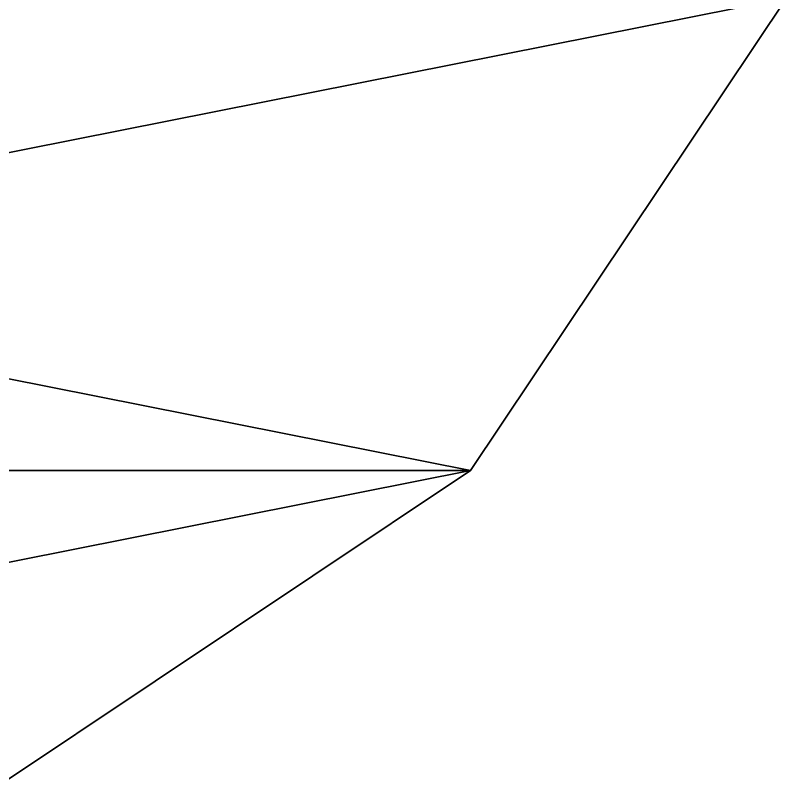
# Model space of a CAD drawing. Header units: inches. Extents: x -100 to 147, y -181 to 228.
# Drawn here: x 54.74 to 96.37, y 76.86 to 118.52 of the extents above; entities that cross this region are included whole.
import ezdxf

# ---------------------------------------------------------------- set-up
doc = ezdxf.new("R2010")
doc.units = ezdxf.units.IN
doc.header["$LTSCALE"] = 41.718519
doc.header["$MEASUREMENT"] = 0
for name, color, linetype in [('210', 7, 'CONTINUOUS'), ('211', 7, 'CONTINUOUS'), ('213', 7, 'CONTINUOUS')]:
    doc.layers.add(name, color=color, linetype=linetype)

msp = doc.modelspace()

# ---------------------------------------------------------------- linework, layer by layer
at = {"layer": '210', "color": 9, "linetype": 'Continuous', "true_color": 0xb1bdc9}
for points in [[(-32.055, 93.929, -51.181), (96.367, 119.471, -51.181), (-49.123, 119.471, -51.181), (-32.055, 93.929, -51.181)], [(79.299, 93.929, -51.181), (96.367, 119.471, -51.181), (-32.055, 93.929, -51.181), (79.299, 93.929, -51.181)], [(-6.514, 76.862, -51.181), (79.299, 93.929, -51.181), (-32.055, 93.929, -51.181), (-6.514, 76.862, -51.181)], [(53.758, 76.862, -51.181), (79.299, 93.929, -51.181), (-6.514, 76.862, -51.181), (53.758, 76.862, -51.181)]]:
    msp.add_3dface(points, dxfattribs=at)
at = {"layer": '211', "color": 9, "linetype": 'Continuous', "true_color": 0xb1bdc9}
for points in [[(-32.055, 93.929, -51.575), (-49.123, 119.471, -51.575), (79.299, 93.929, -51.575), (-32.055, 93.929, -51.575)], [(79.299, 93.929, -51.575), (-49.123, 119.471, -51.575), (96.367, 119.471, -51.575), (79.299, 93.929, -51.575)], [(53.758, 76.862, -51.575), (-32.055, 93.929, -51.575), (79.299, 93.929, -51.575), (53.758, 76.862, -51.575)]]:
    msp.add_3dface(points, dxfattribs=at)
at = {"layer": '213', "color": 9, "linetype": 'Continuous', "true_color": 0xb1bdc9}
for points in [[(96.367, 119.471, -51.181), (79.299, 93.929, -51.181), (96.367, 119.471, -51.575), (96.367, 119.471, -51.181)], [(79.299, 93.929, -51.181), (79.299, 93.929, -51.575), (96.367, 119.471, -51.575), (79.299, 93.929, -51.181)], [(79.299, 93.929, -51.181), (53.758, 76.862, -51.181), (79.299, 93.929, -51.575), (79.299, 93.929, -51.181)], [(53.758, 76.862, -51.181), (53.758, 76.862, -51.575), (79.299, 93.929, -51.575), (53.758, 76.862, -51.181)]]:
    msp.add_3dface(points, dxfattribs=at)

doc.saveas('drawing.dxf')
